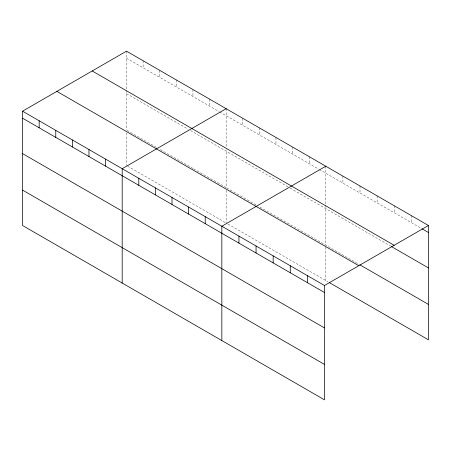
<?xml version="1.0" encoding="UTF-8"?>
<svg xmlns="http://www.w3.org/2000/svg" width="451" height="451" viewBox="0 0 451 451"><rect width="100%" height="100%" fill="white"/><g stroke="black" fill="none" stroke-linecap="round" stroke-linejoin="round"><path stroke-width="0.34" stroke-dasharray="2.25 1.69" d="M126.5 58.185L219.028 111.606M219.62 111.949L318.671 169.136M319.263 169.475L421.369 228.426M126.5 93.599L188.185 129.212M190.559 130.581L287.828 186.737M290.202 188.106L390.69 246.122M127.092 130.424L156.751 147.545M160.308 149.597L192.932 168.432M193.524 168.775L226.143 187.61L226.143 149.766M226.74 187.949L256.394 205.075M259.951 207.127L359.419 264.551M127.689 166.177L225.551 222.676M227.924 224.046L328.148 281.909M411.34 215.612L411.34 222.636M394.23 205.735L394.23 212.759M377.121 195.858L377.121 202.877M360.011 185.981L360.011 193M342.895 176.099L342.895 183.123M325.785 166.222L325.785 204.568M325.785 205.25L325.785 245.135M325.785 247.182L325.785 280.55M309.183 156.632L309.183 163.657M292.575 147.043L292.575 154.067M275.967 137.459L275.967 144.478M259.359 127.87L259.359 134.888M242.751 118.28L242.751 125.305M226.143 108.691L226.143 147.037M226.143 190.333L226.143 223.019M209.535 99.107L209.535 106.126M192.932 89.518L192.932 96.537M176.324 79.928L176.324 86.953M159.716 70.339L159.716 77.363M143.108 60.755L143.108 67.774M126.5 51.166L126.5 89.512M126.5 90.194L126.5 130.08M126.5 132.803L126.5 165.489"/><path stroke-width="0.68" d="M22.55 111.183L324.5 285.511L324.5 399.834L22.55 225.506L22.55 111.183L126.5 51.166L428.45 225.494L428.45 339.817L329.326 282.591M226.143 108.691L122.193 168.708L122.193 283.036M325.785 166.222L221.836 226.239L221.836 340.561M324.5 285.511L428.45 225.494M421.961 228.77L428.45 232.513M92.196 70.97L394.146 245.299M391.276 246.466L428.45 267.928M360.011 264.895L428.45 304.408M56.854 91.373L358.804 265.701M22.55 118.201L324.5 292.53M22.55 153.611L324.5 327.939M22.55 190.096L324.5 364.425M307.39 275.629L307.39 282.653M290.275 265.752L290.275 272.77M273.165 255.875L273.165 262.894M256.055 245.992L256.055 253.017M238.945 236.115L238.945 243.14M205.228 216.649L205.228 223.668M188.619 207.06L188.619 214.084M172.017 197.47L172.017 204.495M155.409 187.887L155.409 194.905M138.801 178.297L138.801 185.316M105.585 159.118L105.585 166.143M88.977 149.535L88.977 156.553M72.374 139.945L72.374 146.964M55.766 130.356L55.766 137.38M39.158 120.767L39.158 127.791"/></g></svg>
